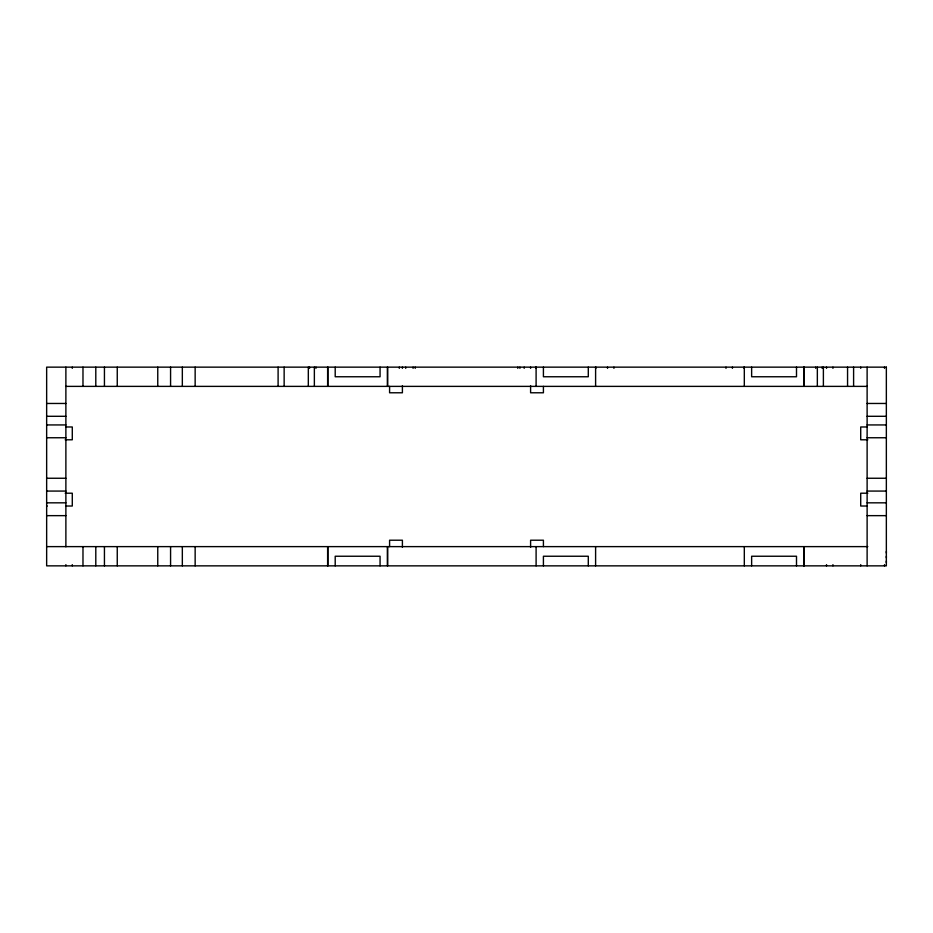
<?xml version="1.0" encoding="UTF-8"?>
<svg xmlns="http://www.w3.org/2000/svg" width="933" height="933" viewBox="0 0 933 933"><rect width="100%" height="100%" fill="white"/><g stroke="black" fill="none" stroke-linecap="round" stroke-linejoin="round"><path stroke-width="1.4" d="M886.35 562.646L886.35 561.048M886.35 557.841L886.35 556.243M886.35 553.036L886.35 551.426M65.881 386.379L867.317 386.379M46.65 403.464L65.881 403.464M867.119 403.464L886.35 403.464M46.65 416.293L65.881 416.293M867.119 416.293L886.35 416.293M46.65 424.935L65.881 424.935M867.119 424.935L886.35 424.935M65.881 426.976L72.284 426.976L72.284 439.793L65.17 439.793M867.119 426.976L860.716 426.976L860.716 439.793L867.83 439.793M46.65 437.752L65.881 437.752M867.119 437.752L886.35 437.752M46.65 478.256L65.881 478.256M867.119 478.256L886.35 478.256M46.65 491.073L65.881 491.073M867.119 491.073L886.35 491.073M65.17 493.207L72.284 493.207L72.284 506.024L65.881 506.024M867.83 493.207L860.716 493.207L860.716 506.024L867.119 506.024M46.65 502.829L65.881 502.829M867.119 502.829L886.35 502.829M46.65 506.024L47.256 506.024M46.65 515.646L65.881 515.646M867.119 515.646L886.35 515.646M46.65 546.621L867.83 546.621M884.519 367.147L884.519 368.348M884.519 564.652L884.519 565.853M867.119 367.147L867.119 565.853M860.716 367.147L860.716 368.348M860.716 564.652L860.716 565.853M853.602 367.147L853.602 386.379M847.561 367.147L847.561 386.379M832.936 367.147L832.936 368.348M832.936 564.652L832.936 565.853M826.521 367.147L826.521 368.348M826.521 564.652L826.521 565.853M823.384 367.147L823.384 386.379M822.148 367.147L822.148 368.348M817.343 367.147L817.343 386.379M815.734 367.147L815.734 368.348M804.094 367.147L804.094 386.379M804.094 546.621L804.094 565.853M803.826 367.147L803.826 386.379M803.826 546.621L803.826 565.853M796.502 367.147L796.502 376.757L751.636 376.757L751.636 367.147M796.502 565.853L796.502 556.243L751.636 556.243L751.636 565.853M744.312 367.147L744.312 386.379M744.312 546.621L744.312 565.853M744.044 367.147L744.044 368.348M732.405 367.147L732.405 368.348M725.991 367.147L725.991 368.348M613.926 367.147L613.926 368.348M607.523 367.147L607.523 368.348M595.872 367.147L595.872 368.348M595.604 367.147L595.604 386.379M595.604 546.621L595.604 565.853M588.291 367.147L588.291 376.757L543.414 376.757L543.414 367.147M588.291 565.853L588.291 556.243L543.414 556.243L543.414 565.853M543.414 386.379L543.414 392.781L530.597 392.781L530.597 385.667M543.414 546.621L543.414 540.219L530.597 540.219L530.597 547.333M536.102 367.147L536.102 386.379M536.102 546.621L536.102 565.853M535.834 367.147L535.834 368.348M530.597 367.147L530.597 368.348M524.194 367.147L524.194 368.348M519.914 367.147L519.914 368.348M517.78 367.147L517.78 368.348M415.22 367.147L415.22 368.348M413.086 367.147L413.086 368.348M405.715 367.147L405.715 368.348M402.403 367.147L402.403 368.348M402.403 385.667L402.403 392.781L389.586 392.781L389.586 386.379M402.403 547.333L402.403 540.219L389.586 540.219L389.586 546.621M399.301 367.147L399.301 368.348M387.661 367.147L387.661 386.379M387.661 546.621L387.661 565.853M387.393 367.147L387.393 386.379M387.393 546.621L387.393 565.853M380.069 367.147L380.069 376.757L335.204 376.757L335.204 367.147M380.069 565.853L380.069 556.243L335.204 556.243L335.204 565.853M327.891 367.147L327.891 386.379M327.891 546.621L327.891 565.853M327.623 367.147L327.623 386.379M327.623 546.621L327.623 565.853M315.972 367.147L315.972 368.348M314.363 367.147L314.363 386.379M309.569 367.147L309.569 368.348M308.322 367.147L308.322 386.379M284.145 367.147L284.145 386.379M278.104 367.147L278.104 386.379M195.149 367.147L195.149 386.379M195.149 546.621L195.149 565.853M182.332 367.147L182.332 386.379M182.332 546.621L182.332 565.853M170.576 367.147L170.576 386.379M170.576 546.621L170.576 565.853M157.759 367.147L157.759 386.379M157.759 546.621L157.759 565.853M117.255 367.147L117.255 386.379M117.255 546.621L117.255 565.853M104.438 367.147L104.438 386.379M104.438 546.621L104.438 565.853M95.796 367.147L95.796 386.379M95.796 546.621L95.796 565.853M82.979 367.147L82.979 386.379M82.979 546.621L82.979 565.853M72.284 367.147L72.284 368.348M72.284 564.652L72.284 565.853M65.881 367.147L65.881 546.831M65.881 564.652L65.881 565.853M886.35 367.147L46.65 367.147L46.65 565.853L886.35 565.853L886.35 367.147"/></g></svg>
